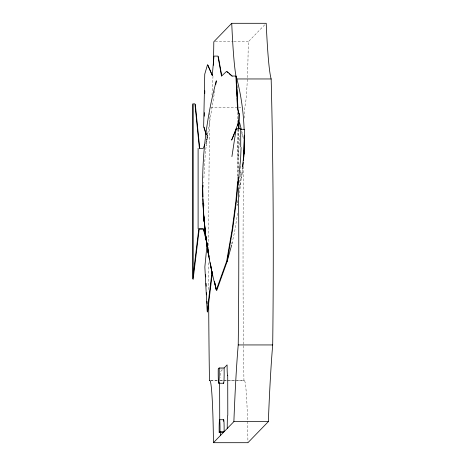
<?xml version="1.0" encoding="UTF-8"?>
<svg xmlns="http://www.w3.org/2000/svg" width="466" height="466" viewBox="0 0 466 466"><rect width="100%" height="100%" fill="white"/><g stroke="black" fill="none" stroke-linecap="round" stroke-linejoin="round"><path stroke-width="0.35" stroke-dasharray="2.33 1.75" d="M203.712 187.256L203.764 182.253M203.887 177.989L205.221 154.409L207.65 133.165L206.071 145.881M240.206 171.995L239.169 186.918M238.534 128.896L237.643 145.241L237.643 176.631M238.918 129.496L238.027 145.841L238.027 176.515M239.419 197.025L240.386 183.412L240.771 165.354M238.027 157.205L239.99 135.752M242.349 171.104L242.501 169.682M237.619 213.265L234.602 231.87L232.429 241.569M237.695 200.479L237.083 205.419L237.631 201.906M241.219 178.769L239.378 190.67M214.762 90.73L207.096 137.72L206.153 140.377M205.588 143.633L207.481 138.32L206.875 136.346M244.248 118.119A404.709 19.374 90 0 1 244.446 107.273A86.286 4.13 90 0 0 248.285 41.777L265.212 24.325M215.245 41.777L233.204 41.777M233.92 41.777L248.285 41.777M210.69 107.273L237.98 107.273M238.703 107.273L240.858 107.273M220.348 368.955L223.162 368.955L220.302 371.909A11.417 0.548 90 0 1 220.173 377.501M210.638 380.483L217.104 380.483M219.975 380.483L222.847 380.483M223.564 380.483L226.441 380.483M227.158 380.483L244.394 380.483M210.906 380.728L217.366 380.728M220.243 380.728L236.041 380.728M236.763 380.728L243.945 380.728A77.816 3.728 -90 0 1 247.918 442.7M206.694 136.404L207.096 137.72M241.656 132.56L243.433 138.664M241.673 130.899L243.52 138.594M203.887 203.677L203.974 206.514M208.622 289.578A404.709 19.374 90 0 1 208.564 261.257M208.57 249.625A404.709 19.374 90 0 1 209.863 113.04M212.979 76.179A86.286 4.13 -90 0 1 212.1 92.711M212.053 93.351A86.286 4.13 -90 0 1 211.948 94.761M237.45 112.382A364.901 17.469 90 0 1 237.643 122.558M237.759 128.989A364.901 17.469 90 0 1 238.347 171.144M243.945 380.728A404.709 19.374 90 0 1 243.485 344.916M243.479 344.205A404.709 19.374 90 0 1 243.561 165.413"/><path stroke-width="0.7" d="M198.102 148.345L198.102 228.649M237.643 181.641L235.872 201.324L232.26 228.823L226.692 261.088L216.335 289.934C198.015 221.898 198.015 148.84 216.335 80.804L215.77 84.352M204.271 116.232L204.347 112.591M204.737 93.678L204.801 90.771M244.306 140.656L244.248 135.169M244.091 150.862L242.629 166.939L243.24 162.418M243.759 157.205L244.586 129.315L240.573 129.315M241.108 147.425L240.573 159.494L236.256 201.924L232.645 229.423L227.076 261.688L216.719 290.528L216.253 288.413M243.497 160.49L243.864 154.345M243.945 152.982L244.021 151.613M238.534 128.896L238.947 113.121L238.534 113.121L237.643 108.922L235.872 76.045L232.26 76.045L226.692 71.315L221.513 76.063L217.942 56.095L213.976 56.095L212.263 75.492L207.545 64.617L204.749 74.164L203.659 126.542L206.292 135.093M238.959 128.82L239.332 113.716L238.918 113.716L238.027 109.522L236.256 76.645C240.992 93.928 243.468 111.788 244.132 129.688M242.582 168.966L242.734 167.544M212.047 271.562L207.201 311.538L204.854 266.971L207.096 243.945L203.31 228.649L198.819 228.649L192.738 278.808L192.738 103.866L194.928 103.866L199.401 148.345L203.31 148.345L204.731 144.361M212.257 273.589L207.586 312.138L207.358 307.828M241.324 178.07L241.534 176.684M241.749 175.292L242.273 171.82M231.911 156.605L236.18 128.715L240.724 128.715L240.724 146.825M231.654 245.034L227.076 261.688M231.963 243.648L232.272 242.262M237.66 125.272L238.674 120.84M238.668 122.115L231.649 140.097L236.553 128.476M208.669 300.436A404.709 19.374 90 0 0 209.467 380.728A77.816 3.728 -90 0 1 213.44 442.7L247.918 442.7L268.352 421.631A309.657 14.825 90 0 1 272.697 344.939A364.901 17.469 -90 0 0 271.16 78.958A179.981 8.615 -90 0 1 266.208 23.3L231.73 23.3L213.812 41.777A86.286 4.13 -90 0 1 213.352 65.234M227.251 428.458A10.875 0.518 90 0 1 227.804 415.468L227.711 375.252A10.287 0.495 -90 0 1 227.099 364.895L224.105 367.983L219.177 367.983L218.234 368.955A10.683 0.513 -90 0 0 218.74 383.244L223.668 383.244M223.29 432.547L219.183 432.547L220.01 431.697L224.111 431.697A9.204 0.443 -90 0 0 223.96 421.573A9.204 0.443 -90 0 0 223.447 421.252M213.44 442.7L233.874 421.631A309.657 14.825 90 0 1 238.219 344.939A364.901 17.469 90 0 0 238.51 187.711M271.16 78.958L236.687 78.958A179.981 8.615 90 0 1 231.73 23.3M238.219 344.939L272.697 344.939M219.183 432.547A9.204 0.443 -90 0 1 219.568 419.732L223.668 419.732M233.874 421.631L268.352 421.631M227.076 71.915L228.09 72.778M229.103 73.634L232.138 76.214M207.929 65.217L212.368 75.451M204.044 127.142L206.269 134.377M239.611 122.709L241.341 129.496M204.725 233.419L203.694 229.249L199.198 229.249L193.122 279.408L193.122 104.466M205.075 234.812L206.624 241.068M214.465 281.452L216.335 289.934L214.838 282.92M208.547 253.487L205.943 238.266L207.574 247.522M208.471 253.498L207.65 249.281L208.954 256.306M208.745 254.902L209.018 256.306M209.217 257.715L209.479 259.119M210.131 262.632L212.222 273.874L210.591 264.612M218.327 56.695L221.769 75.946M207.824 248.949L208.075 250.37M208.331 251.797L208.582 253.219M205.943 238.266L208.809 257.075L206.403 239.804M202.984 198.994L203.636 215.141L205.704 234.765M205.902 236.204L206.205 238.365M204.603 226.849L206.129 239.681L203.636 215.141L204.195 221.828L203.054 203.234M207.102 244.306L206.945 242.885L207.568 248.57L207.254 245.728M195.312 104.466L199.716 148.229M205.617 274.759L205.733 276.915M206.071 283.386L206.222 286.258M206.566 292.73L206.677 294.885M207.015 301.356L207.131 303.512M202.64 185.369L202.949 196.873M219.632 382.534L219.725 420.175M238.027 177.231L238.027 185.101M224.105 367.983A10.683 0.513 90 0 1 224.035 379.475A10.683 0.513 90 0 1 223.499 382.848M220.377 431.93A9.343 0.449 90 0 1 220.342 435.582M236.845 85.226A364.901 17.469 90 0 1 236.914 88.039M236.949 89.443A364.901 17.469 90 0 1 237.112 96.538M237.142 97.965A364.901 17.469 90 0 1 237.299 105.135M219.177 367.983A10.683 0.513 -90 0 1 218.74 383.244M219.568 419.732A9.204 0.443 -90 0 1 220.01 431.697M244.335 139.282L244.027 153.926L244.335 139.282"/></g></svg>
